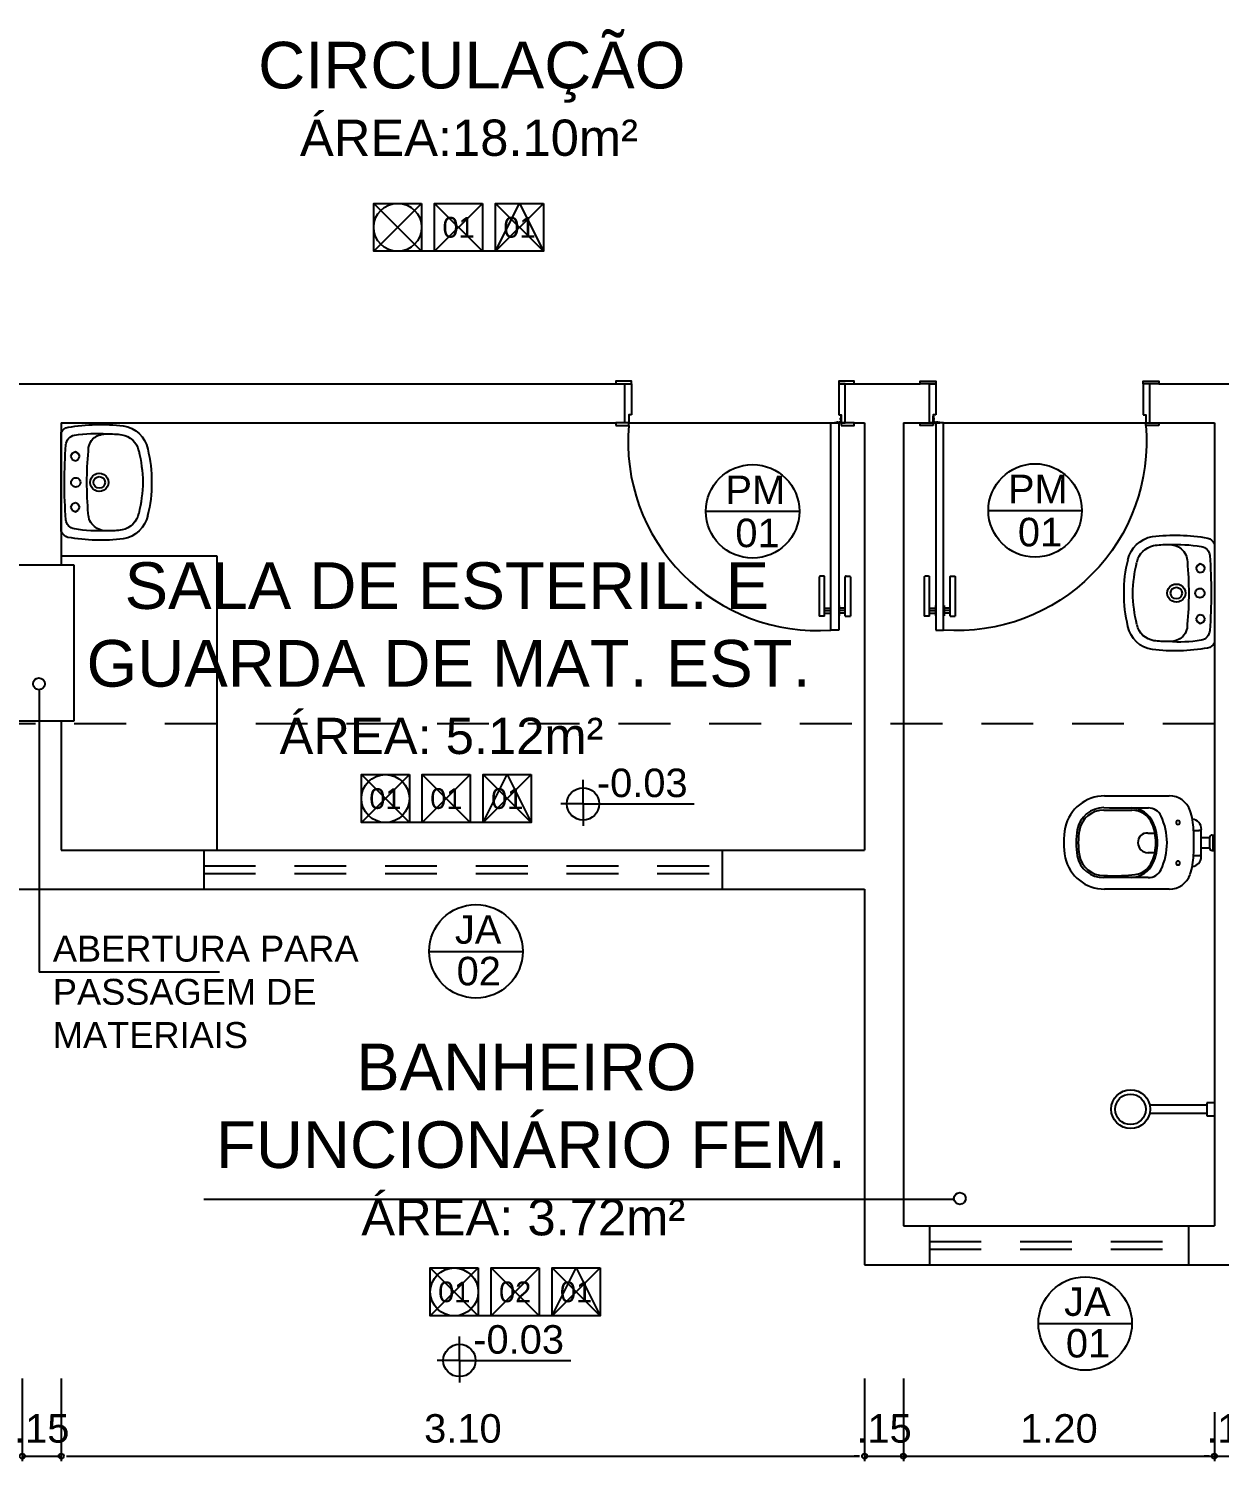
# Model space of a CAD drawing. Header units: millimetres. Extents: x 2125 to 3408, y 1171 to 1686.
# Drawn here: x 2454.11 to 2458.7, y 1525.01 to 1530.6 of the extents above; entities that cross this region are included whole.
import ezdxf
from ezdxf.enums import TextEntityAlignment as Align

# ---------------------------------------------------------------- set-up
doc = ezdxf.new("R2010")
doc.units = ezdxf.units.MM
doc.linetypes.add('CONTORNO_QUADRO_T', pattern=[0.35, 0.2, -0.15])
for name, color, linetype in [('at_Entity', 7, 'Continuous'), ('cotas', 7, 'Continuous'), ('ESQUADRIA', 3, 'Continuous'), ('ESQUADRIAS', 7, 'Continuous'), ('JANELA2', 1, 'Continuous'), ('Layout_Equipamentos', 7, 'Continuous'), ('linha de corte', 1, 'Continuous'), ('PAREDE', 4, 'Continuous'), ('soleira piso', 7, 'Continuous'), ('TEXTO01', 7, 'Continuous'), ('TEXTO02', 3, 'Continuous'), ('TEXTO03', 2, 'Continuous'), ('TEXTO_ESP_FORRO', 62, 'Continuous'), ('TEXTO_ESP_PAREDES', 10, 'Continuous'), ('TEXTO_ESP_PISO', 150, 'Continuous')]:
    doc.layers.add(name, color=color, linetype=linetype)
doc.styles.add('ARIAL', font='sanss___.ttf')
doc.styles.add('ROMANS', font='arial.ttf')
doc.styles.add('TEXTO1', font='swissko.ttf', dxfattribs={"width": 0.6, "height": 0.1})
doc.dimstyles.new('ESCALA75', dxfattribs={"dimtxt": 0.11, "dimasz": 0.02, "dimexe": 0.02, "dimexo": 0.04, "dimgap": 0.05, "dimtad": 1, "dimzin": 4, "dimdsep": 46, "dimtxsty": 'ROMANS', "dimblk1": 'PPC', "dimblk2": 'PPC', "dimsah": 1, "dimcen": 0.02, "dimclrd": 7, "dimclre": 7, "dimclrt": 3, "dimazin": 1, "dimtfac": 1, "dimtix": 1, "dimtmove": 0, "dimatfit": 3, "dimldrblk": 'PPC', "dimfxl": 0, "dimtolj": 1, "dimtzin": 12, "dimarcsym": 0})

# ---------------------------------------------------------------- blocks, each defined once
blk = doc.blocks.new('P80_02')
at = {"layer": 'ESQUADRIAS', "color": 2}
for p, q in [((0.025, 0.075), (0.025, 0.875)), ((0.025, 0.875), (0.055, 0.875)), ((0.055, 0.875), (0.055, 0.075)), ((0.055, 0.075), (0.025, 0.075))]:
    blk.add_line(p, q, dxfattribs=at)
at = {"layer": 'ESQUADRIAS', "color": 3, "linetype": 'Continuous'}
for p, q in [((-0.02, 0.6698), (-0.02, 0.8215)), ((0, 0.8215), (0, 0.6698)), ((0.023, 0.78), (0.023, 0.82)), ((0.057, 0.78), (0.057, 0.82)), ((0.08, 0.8215), (0.08, 0.6698)), ((0.1, 0.6698), (0.1, 0.8215)), ((-0.0035, 0.6668), (-0.0175, 0.6668)), ((0.0835, 0.6668), (0.0975, 0.6668))]:
    blk.add_line(p, q, dxfattribs=at)
at = {"layer": 'ESQUADRIAS', "color": 3}
for p, q in [((0, 0.8215), (-0.02, 0.8215)), ((0, 0.81), (0.023, 0.81)), ((0, 0.8), (0.023, 0.8)), ((0, 0.79), (0.023, 0.79)), ((0.023, 0.82), (0.025, 0.82)), ((0.057, 0.82), (0.055, 0.82)), ((0.08, 0.81), (0.057, 0.81)), ((0.08, 0.8), (0.057, 0.8)), ((0.08, 0.79), (0.057, 0.79)), ((0.08, 0.8215), (0.1, 0.8215)), ((0.023, 0.78), (0.025, 0.78)), ((0.057, 0.78), (0.055, 0.78))]:
    blk.add_line(p, q, dxfattribs=at)
at = {"layer": 'ESQUADRIAS'}
for p, q in [((0.0165, 0.0585), (0.0165, 0.0615)), ((0.0315, 0.0735), (0.0285, 0.0735))]:
    blk.add_line(p, q, dxfattribs=at)
at = {"layer": 'ESQUADRIAS', "color": 3}
for points in [[(0.015, 0.085), (-0.035, 0.085), (-0.035, 0.075), (0.015, 0.075)], [(0.885, 0.085), (0.835, 0.085), (0.835, 0.075), (0.885, 0.075)], [(0.025, -0.075), (0, -0.075), (-0.035, -0.075), (-0.035, -0.085), (0.025, -0.085)], [(0.885, -0.075), (0.825, -0.075), (0.825, -0.085), (0.885, -0.085)]]:
    blk.add_lwpolyline(points, close=True, dxfattribs=at)
at = {"layer": 'ESQUADRIAS', "color": 2}
for points in [[(0.025, 0.045), (0.015, 0.045), (0.015, 0.075), (0, 0.075), (0, -0.075), (0.025, -0.075)], [(0.825, 0.045), (0.835, 0.045), (0.835, 0.075), (0.85, 0.075), (0.85, -0.075), (0.825, -0.075)]]:
    blk.add_lwpolyline(points, close=True, dxfattribs=at)
at = {"layer": 'ESQUADRIAS', "color": 1}
for points in [[(0.016, 0.0705, -0.236068), (0.015, 0.0725), (0.015, 0.07), (0.015, 0.05), (0.016, 0.05)], [(0.0195, 0.074, 0.236068), (0.0175, 0.075), (0.02, 0.075), (0.04, 0.075), (0.04, 0.074)]]:
    blk.add_lwpolyline(points, format="xyb", close=True, dxfattribs=at)
at = {"layer": 'ESQUADRIAS'}
for points in [[(0.0173, 0.0625), (0.0165, 0.0615), (0.016, 0.0615)], [(0.0173, 0.0575), (0.0165, 0.0585), (0.016, 0.0585)], [(0.0173, 0.0596), (0.0175, 0.0596), (0.0175, 0.0575), (0.0173, 0.0575), (0.0173, 0.0625), (0.0175, 0.0625), (0.0175, 0.0604), (0.0173, 0.0604)], [(0.0275, 0.0727), (0.0285, 0.0735), (0.0285, 0.074)], [(0.0304, 0.0727), (0.0304, 0.0725), (0.0325, 0.0725), (0.0325, 0.0727), (0.0275, 0.0727), (0.0275, 0.0725), (0.0296, 0.0725), (0.0296, 0.0727)], [(0.0325, 0.0727), (0.0315, 0.0735), (0.0315, 0.074)]]:
    blk.add_lwpolyline(points, dxfattribs=at)
at = {"layer": 'ESQUADRIAS', "color": 1}
blk.add_circle((0.0175, 0.0725), 0.0025, dxfattribs=at)
at = {"layer": 'ESQUADRIAS'}
blk.add_arc((0.1085, 0.1477), 0.7292, 355.0636, 94.2065, dxfattribs=at)
at = {"layer": 'ESQUADRIAS', "color": 3, "linetype": 'Continuous'}
for centre, start, end in [((-0.017, 0.6698), 180, 260.5377), ((-0.003, 0.6698), 260.5377, 360), ((0.083, 0.6698), 180, 279.4623), ((0.097, 0.6698), 279.4623, 0)]:
    blk.add_arc(centre, 0.003, start, end, dxfattribs=at)
blk = doc.blocks.new('new block4')
at = {"layer": 'TEXTO01'}
h = blk.add_hatch(dxfattribs=at)
h.set_pattern_fill('ANGLE', color=256)
h.set_pattern_definition([(0, (-2260.456, -913.906), (0, 6.985), [5.08, -1.905]), (90, (-2260.456, -913.906), (-6.985, 4e-16), [5.08, -1.905])])
h.paths.add_polyline_path([(0, 0), (0, -0.0624, 0.414214), (0.0624, 0)])
h.paths.add_polyline_path([(0, 0), (0, 0.0624, 0.414214), (-0.0624, 0)])
for q in [(0, 0.093), (-0.0862, 0), (0.4292, 0), (0, -0.0852)]:
    blk.add_line((0, 0), q, dxfattribs=at)
blk.add_circle((0, 0), 0.0624, dxfattribs=at)
blk = doc.blocks.new('new block9')
at = {"layer": 'Layout_Equipamentos'}
for p, q in [((-0.0255, 0.3243), (-0.0255, 0.2943)), ((-0.0255, 0.2943), (0.0245, 0.2943)), ((-0.0165, 0.2943), (-0.0165, 0.0743)), ((0.0155, 0.2943), (0.0155, 0.0743)), ((0.0245, 0.2943), (0.0245, 0.3243))]:
    blk.add_line(p, q, dxfattribs=at)
for centre, radius in [((-0.0008, 0.001), 0.075), ((0, 0), 0.059)]:
    blk.add_circle(centre, radius, dxfattribs=at)
blk = doc.blocks.new('new block13')
at = {"layer": 'at_Entity', "color": 0}
for p, q in [((-0.0317, 0), (0.0317, 0)), ((0.0529, -0.0508), (-0.0529, -0.0508)), ((-0.0307, -0.0063), (0.0286, -0.0063)), ((-0.0212, -0.0508), (-0.0212, -0.019)), ((-0.0212, -0.019), (0.019, -0.019)), ((0.019, -0.0508), (0.019, -0.019)), ((-0.0487, -0.0804), (-0.0487, -0.0603)), ((0.0487, -0.0603), (0.0487, -0.0806)), ((-0.182, -0.4243), (-0.182, -0.1746)), ((0.1778, -0.1746), (0.1778, -0.4243)), ((-0.0386, -0.2575), (-0.0386, -0.23)), ((0.0376, -0.2302), (0.0376, -0.2575))]:
    blk.add_line(p, q, dxfattribs=at)
for centre, radius, start, end in [((-0.054, -0.0898), 0.0391, 88.4183, 173.4493), ((-0.0391, -0.0603), 0.00952, 90, 180), ((-0.0212, -0.0095), 0.00952, 180, 270), ((0.019, -0.0095), 0.00952, 270, 0), ((0.0391, -0.0603), 0.00952, 360, 90), ((0.052, -0.0896), 0.0388, 5.5755, 88.6298), ((-0.0972, -0.1743), 0.0848, 109.0789, 180.1997), ((-0.0434, -0.329), 0.2486, 92.0489, 109.145), ((-0.0024, -1.4753), 1.3956, 87.9511, 92.0489), ((0.0393, -0.3283), 0.2479, 70.8427, 88.1091), ((0.093, -0.1743), 0.0848, 359.8003, 70.9211), ((-0.0794, -0.1407), 0.00741, 90, 180), ((-0.0794, -0.1407), 0.00741, 180, 270), ((-0.0794, -0.1407), 0.00741, 360, 90), ((-0.0794, -0.1407), 0.00741, 270, 0), ((0.0772, -0.1407), 0.00741, 90, 180), ((0.0772, -0.1407), 0.00741, 180, 270), ((0.0772, -0.1407), 0.00741, 360, 90), ((0.0772, -0.1407), 0.00741, 270, 0), ((-0.0815, -0.255), 0.054, 114.961, 180.9064), ((-0.0011, -0.4276), 0.2444, 90, 114.9606), ((-0.0048, -0.3879), 0.1679, 88.7182, 116.1404), ((0.0027, -0.3879), 0.1679, 63.8614, 91.28), ((-0.001, -0.4276), 0.2444, 65.0391, 90.0003), ((0.0794, -0.255), 0.054, 359.0936, 65.039), ((-8.9781, -0.2835), 8.8426, 359.07167, 0.18792), ((-0.0408, -0.3242), 0.0949, 113.5727, 176.7329), ((-0.0434, -0.3185), 0.0836, 110.863, 180.2362), ((-0.0115, -0.383), 0.1554, 100.3133, 113.389), ((-0.0011, -0.4264), 0.2, 90, 101.0171), ((-0.003, -0.2599), 0.0357, 176.0445, 272.3446), ((-0.0016, -0.2564), 0.0391, 270.0027, 0), ((-0.0011, -0.4264), 0.1999, 78.9807, 90.0022), ((0.021, -0.3344), 0.1055, 63.0017, 81.1951), ((0.0391, -0.3185), 0.0836, 359.7638, 69.1369), ((0.0398, -0.3228), 0.0932, 2.4426, 66.7336), ((9.2796, -0.3417), 9.1467, 179.46215, 180.53334), ((-5.7851, -0.3984), 5.6587, 359.7103, 0.8057), ((-0.525, -0.3855), 0.6512, 356.3513, 5.878), ((-0.0265, -0.4243), 0.1555, 180.0055, 257.2943), ((-0.0313, -0.426), 0.1054, 180.4233, 258.8896), ((-0.0333, -0.4294), 0.0932, 178.5002, 259.6559), ((0.0307, -0.4285), 0.0942, 280.5689, 0.9284), ((0.0307, -0.4285), 0.1026, 280.5688, 0.9284), ((0.0222, -0.4243), 0.1555, 282.7128, 359.9983), ((-0.001, -0.2579), 0.2762, 259.4366, 269.9996), ((-0.0014, -0.2601), 0.2655, 259.4366, 270.0028), ((-0.0021, -0.2455), 0.2801, 270.136, 280.2849), ((-0.0011, -0.2581), 0.2759, 270, 280.577), ((-0.0021, -0.2899), 0.292, 258.435, 281.5683)]:
    blk.add_arc(centre, radius, start, end, dxfattribs=at)
at = {"layer": 'Layout_Equipamentos'}
for p, q in [((-0.0307, -0.0095), (-0.0307, 0)), ((0.0286, -0.0095), (0.0286, 0))]:
    blk.add_line(p, q, dxfattribs=at)
blk = doc.blocks.new('new block12')
at = {"layer": 'at_Entity', "color": 0}
for p, q in [((-0.1143, 0.055), (-0.1079, 0.0656)), ((-0.1079, 0.0656), (-0.0973, 0.0719)), ((-0.0973, 0.0719), (-0.0846, 0.0656)), ((-0.0846, 0.0656), (-0.0804, 0.055)), ((0.0825, 0.055), (0.0868, 0.0656)), ((0.0868, 0.0656), (0.0995, 0.0719)), ((0.0995, 0.0719), (0.11, 0.0656)), ((0.11, 0.0656), (0.1164, 0.055)), ((-0.1904, 0), (0, 0)), ((-0.1079, 0.0423), (-0.1143, 0.055)), ((-0.0973, 0.036), (-0.1079, 0.0423)), ((-0.0846, 0.0423), (-0.0973, 0.036)), ((-0.0804, 0.055), (-0.0846, 0.0423)), ((-0.0635, 0), (0.1248, 0)), ((0, 0), (0.1926, 0)), ((0.0868, 0.0423), (0.0825, 0.055)), ((0.0995, 0.036), (0.0868, 0.0423)), ((0.11, 0.0423), (0.0995, 0.036)), ((0.1164, 0.055), (0.11, 0.0423))]:
    blk.add_line(p, q, dxfattribs=at)
for centre, radius, start, end in [((-0.0119, -0.1249), 0.4735, 88.698, 104.4219), ((0.0099, -0.1255), 0.4741, 75.6368, 91.3415), ((-0.1037, 0.2192), 0.1175, 102.514, 169.9443), ((-0.1021, 0.2163), 0.0847, 102.9461, 167.2809), ((0.0138, -0.2613), 0.5766, 91.3524, 103.5038), ((-0.0133, -0.2572), 0.5725, 76.4579, 88.6966), ((0.1052, 0.222), 0.0784, 8.4194, 78.3837), ((0.1075, 0.2249), 0.1107, 7.7196, 79.5925), ((0.5296, 0.1532), 0.7539, 173.4134, 189.6929), ((0.1228, 0.188), 0.311, 171.3221, 181.8265), ((-0.1329, 0.1882), 0.3189, 357.9946, 8.1696), ((-0.5309, 0.1535), 0.7531, 350.2791, 6.5765), ((0.4249, 0.1494), 0.6136, 177.3231, 189.2415), ((-0.1166, 0.1739), 0.0716, 176.6025, 219.5997), ((-0.0011, 0.1471), 0.0349, 90, 149.9929), ((-0.0011, 0.1471), 0.0222, 90, 180), ((-0.0011, 0.1471), 0.0349, 29.9968, 89.9993), ((-0.0011, 0.1471), 0.0222, 360, 90), ((0.1078, 0.1732), 0.0781, 324.6525, 2.8394), ((-0.2623, 0.1317), 0.4504, 349.782, 5.7972), ((-0.1209, 0.1714), 0.0667, 220.3438, 269.4487), ((-0.0011, 0.1471), 0.0349, 150.0032, 209.9968), ((-0.0011, 0.1471), 0.0349, 209.9968, 269.9993), ((-0.0011, 0.1471), 0.0222, 180, 270), ((-0.0011, 0.1471), 0.0222, 270.0097, 360), ((-0.0011, 0.1471), 0.0349, 270, 329.9929), ((-0.0011, 0.1471), 0.0349, 330.0032, 29.9968), ((0.1226, 0.1679), 0.0631, 266.7732, 320.7547), ((0.0021, 1.5743), 1.4748, 265.1896, 269.9391), ((-0.0011, 0.0561), 0.018, 150.0128, 209.9872), ((-0.0011, 0.0561), 0.018, 90, 150.0398), ((-0.001, 0.0561), 0.018, 30.0191, 90.0367), ((-0.001, 1.4521), 1.3526, 270.0208, 275.0951), ((-0.0011, 0.0561), 0.018, 330.0128, 29.9872), ((-0.1647, 0.0446), 0.0522, 200.5417, 238.93), ((-0.1427, 0.0567), 0.0385, 188.7558, 265.6127), ((-0.0074, 1.7284), 1.7156, 265.3753, 270.2103), ((-0.0011, 0.0561), 0.018, 210.0191, 270.0367), ((-0.0011, 0.0561), 0.018, 270, 330.0398), ((-0.0011, 1.8918), 1.879, 270, 274.4144), ((0.1414, 0.0585), 0.0402, 273.114, 350.3928), ((0.1736, 0.034), 0.0386, 297.8673, 348.5693)]:
    blk.add_arc(centre, radius, start, end, dxfattribs=at)
blk = doc.blocks.new('Esp_Pis_Par_For_Esc100')
at = {"layer": 'DEFPOINTS'}
for p, q in [((0, 0.37), (0.37, 0)), ((0.37, 0.37), (0, 0)), ((0.47, 0.37), (0.84, 0)), ((0.84, 0.37), (0.47, 0)), ((0.94, 0.37), (1.31, 0)), ((1.31, 0.37), (0.94, 0)), ((0.47, 0), (0.37, 0)), ((0.94, 0), (0.84, 0))]:
    blk.add_line(p, q, dxfattribs=at)
for points in [[(0.37, 0.37), (0.37, 0), (0, 0), (0, 0.37)], [(1.31, 0.37), (1.31, 0), (0.94, 0), (0.94, 0.37)]]:
    blk.add_lwpolyline(points, close=True, dxfattribs=at)
at = {"layer": 'TEXTO_ESP_FORRO'}
blk.add_lwpolyline([(0.94, 0), (1.125, 0.37), (1.31, 0)], close=True, dxfattribs=at)
at = {"layer": 'TEXTO_ESP_PAREDES'}
blk.add_lwpolyline([(0.84, 0.37), (0.84, 0), (0.47, 0), (0.47, 0.37)], close=True, dxfattribs=at)
at = {"layer": 'TEXTO_ESP_PISO'}
blk.add_circle((0.185, 0.185), 0.185, dxfattribs=at)
at = {"layer": 'TEXTO_ESP_FORRO', "color": 3, "linetype": 'ByBlock', "style": 'ARIAL', "text_generation_flag": 6}
blk.add_attdef('FOR', text='', height=0.16, rotation=180, dxfattribs=at).set_placement((1.125, 0.185), align=Align.MIDDLE_CENTER)
at = {"layer": 'TEXTO_ESP_PAREDES', "color": 3, "linetype": 'ByBlock', "ltscale": 0.0001, "style": 'ARIAL', "text_generation_flag": 6}
blk.add_attdef('PAR', text='', height=0.16, rotation=180, dxfattribs=at).set_placement((0.655, 0.185), align=Align.MIDDLE_CENTER)
at = {"layer": 'TEXTO_ESP_PISO', "color": 3, "linetype": 'ByBlock', "style": 'ARIAL', "text_generation_flag": 6}
blk.add_attdef('PIS', text='', height=0.16, rotation=180, dxfattribs=at).set_placement((0.185, 0.185), align=Align.MIDDLE_CENTER)
blk = doc.blocks.new('PPC')
at = {"color": 2}
blk.add_circle((0, 0), 0.5, dxfattribs=at)
blk = doc.blocks.new('*D127')
at = {"layer": 'cotas', "color": 7, "lineweight": -2, "transparency": 16777216}
for p, q in [((2454.0837, 1525.3924), (2454.0837, 1525.0724)), ((2454.2337, 1525.3924), (2454.2337, 1525.0724)), ((2454.0637, 1525.0924), (2454.0437, 1525.0924)), ((2454.0837, 1525.0924), (2454.2337, 1525.0924)), ((2454.2537, 1525.0924), (2454.2737, 1525.0924))]:
    blk.add_line(p, q, dxfattribs=at)
at = {"layer": 'DEFPOINTS', "color": 0, "transparency": 16777216}
for p in [(2454.0837, 1525.6423), (2454.2337, 1525.6423), (2454.2337, 1525.0924)]:
    blk.add_point(p, dxfattribs=at)
at = {"layer": 'cotas', "color": 7, "lineweight": -2, "transparency": 16777216, "xscale": 0.02, "yscale": 0.02, "zscale": 0.02}
blk.add_blockref('PPC', (2454.0837, 1525.0924), dxfattribs=at)
at = {"layer": 'cotas', "color": 7, "lineweight": -2, "transparency": 16777216, "xscale": 0.02, "yscale": 0.02, "zscale": 0.02, "rotation": 180}
blk.add_blockref('PPC', (2454.2337, 1525.0924), dxfattribs=at)
at = {"layer": 'cotas', "color": 3, "transparency": 16777216, "insert": (2454.1587, 1525.1986), "char_height": 0.11, "attachment_point": 5, "style": 'ROMANS'}
blk.add_mtext('\\A1;.15', dxfattribs=at)
blk = doc.blocks.new('*D128')
at = {"layer": 'cotas', "color": 7, "lineweight": -2, "transparency": 16777216}
for p, q in [((2454.2337, 1525.3924), (2454.2337, 1525.0724)), ((2457.3337, 1525.3924), (2457.3337, 1525.0724)), ((2454.2537, 1525.0924), (2457.3137, 1525.0924))]:
    blk.add_line(p, q, dxfattribs=at)
at = {"layer": 'DEFPOINTS', "color": 0, "transparency": 16777216}
for p in [(2454.2337, 1525.6423), (2457.3337, 1525.4923), (2457.3337, 1525.0924)]:
    blk.add_point(p, dxfattribs=at)
at = {"layer": 'cotas', "color": 7, "lineweight": -2, "transparency": 16777216, "xscale": 0.02, "yscale": 0.02, "zscale": 0.02, "rotation": 180}
blk.add_blockref('PPC', (2454.2337, 1525.0924), dxfattribs=at)
at = {"layer": 'cotas', "color": 7, "lineweight": -2, "transparency": 16777216, "xscale": 0.02, "yscale": 0.02, "zscale": 0.02}
blk.add_blockref('PPC', (2457.3337, 1525.0924), dxfattribs=at)
at = {"layer": 'cotas', "color": 3, "transparency": 16777216, "insert": (2455.7837, 1525.1986), "char_height": 0.11, "attachment_point": 5, "style": 'ROMANS'}
blk.add_mtext('\\A1;3.10', dxfattribs=at)
blk = doc.blocks.new('*D129')
at = {"layer": 'cotas', "color": 7, "lineweight": -2, "transparency": 16777216}
for p, q in [((2457.3337, 1525.3924), (2457.3337, 1525.0724)), ((2457.4837, 1525.3924), (2457.4837, 1525.0724)), ((2457.3137, 1525.0924), (2457.2937, 1525.0924)), ((2457.3337, 1525.0924), (2457.4837, 1525.0924)), ((2457.5037, 1525.0924), (2457.5237, 1525.0924))]:
    blk.add_line(p, q, dxfattribs=at)
at = {"layer": 'DEFPOINTS', "color": 0, "transparency": 16777216}
for p in [(2457.3337, 1525.4923), (2457.4837, 1525.5085), (2457.4837, 1525.0924)]:
    blk.add_point(p, dxfattribs=at)
at = {"layer": 'cotas', "color": 7, "lineweight": -2, "transparency": 16777216, "xscale": 0.02, "yscale": 0.02, "zscale": 0.02}
blk.add_blockref('PPC', (2457.3337, 1525.0924), dxfattribs=at)
at = {"layer": 'cotas', "color": 7, "lineweight": -2, "transparency": 16777216, "xscale": 0.02, "yscale": 0.02, "zscale": 0.02, "rotation": 180}
blk.add_blockref('PPC', (2457.4837, 1525.0924), dxfattribs=at)
at = {"layer": 'cotas', "color": 3, "transparency": 16777216, "insert": (2457.4087, 1525.1986), "char_height": 0.11, "attachment_point": 5, "style": 'ROMANS'}
blk.add_mtext('\\A1;.15', dxfattribs=at)
blk = doc.blocks.new('*D130')
at = {"layer": 'cotas', "color": 7, "lineweight": -2, "transparency": 16777216}
for p, q in [((2457.4837, 1525.3924), (2457.4837, 1525.0724)), ((2458.6837, 1525.2617), (2458.6837, 1525.0724)), ((2457.5037, 1525.0924), (2458.6637, 1525.0924))]:
    blk.add_line(p, q, dxfattribs=at)
at = {"layer": 'DEFPOINTS', "color": 0, "transparency": 16777216}
for p in [(2457.4837, 1525.5085), (2458.6837, 1525.3017), (2458.6837, 1525.0924)]:
    blk.add_point(p, dxfattribs=at)
at = {"layer": 'cotas', "color": 7, "lineweight": -2, "transparency": 16777216, "xscale": 0.02, "yscale": 0.02, "zscale": 0.02, "rotation": 180}
blk.add_blockref('PPC', (2457.4837, 1525.0924), dxfattribs=at)
at = {"layer": 'cotas', "color": 7, "lineweight": -2, "transparency": 16777216, "xscale": 0.02, "yscale": 0.02, "zscale": 0.02}
blk.add_blockref('PPC', (2458.6837, 1525.0924), dxfattribs=at)
at = {"layer": 'cotas', "color": 3, "transparency": 16777216, "insert": (2458.0837, 1525.1986), "char_height": 0.11, "attachment_point": 5, "style": 'ROMANS'}
blk.add_mtext('\\A1;1.20', dxfattribs=at)
blk = doc.blocks.new('*D131')
at = {"layer": 'cotas', "color": 7, "lineweight": -2, "transparency": 16777216}
for p, q in [((2458.6837, 1525.2617), (2458.6837, 1525.0724)), ((2458.8337, 1525.2556), (2458.8337, 1525.0724)), ((2458.6637, 1525.0924), (2458.6437, 1525.0924)), ((2458.6837, 1525.0924), (2458.8337, 1525.0924)), ((2458.8537, 1525.0924), (2458.8737, 1525.0924))]:
    blk.add_line(p, q, dxfattribs=at)
at = {"layer": 'DEFPOINTS', "color": 0, "transparency": 16777216}
for p in [(2458.6837, 1525.3017), (2458.8337, 1525.2956), (2458.8337, 1525.0924)]:
    blk.add_point(p, dxfattribs=at)
at = {"layer": 'cotas', "color": 7, "lineweight": -2, "transparency": 16777216, "xscale": 0.02, "yscale": 0.02, "zscale": 0.02}
blk.add_blockref('PPC', (2458.6837, 1525.0924), dxfattribs=at)
at = {"layer": 'cotas', "color": 7, "lineweight": -2, "transparency": 16777216, "xscale": 0.02, "yscale": 0.02, "zscale": 0.02, "rotation": 180}
blk.add_blockref('PPC', (2458.8337, 1525.0924), dxfattribs=at)
at = {"layer": 'cotas', "color": 3, "transparency": 16777216, "insert": (2458.7587, 1525.1986), "char_height": 0.11, "attachment_point": 5, "style": 'ROMANS'}
blk.add_mtext('\\A1;.15', dxfattribs=at)
blk = doc.blocks.new('*D275')
at = {"layer": 'cotas', "color": 7, "lineweight": -2, "transparency": 16777216}
for p, q in [((2448.1654, 1525.831), (2447.8454, 1525.831)), ((2447.8654, 1519.7126), (2447.8654, 1525.811)), ((2448.1654, 1519.6926), (2447.8454, 1519.6926))]:
    blk.add_line(p, q, dxfattribs=at)
at = {"layer": 'DEFPOINTS', "color": 0, "transparency": 16777216}
for p in [(2447.8654, 1525.831), (2461.5628, 1525.831), (2448.2337, 1519.6926)]:
    blk.add_point(p, dxfattribs=at)
at = {"layer": 'cotas', "color": 7, "lineweight": -2, "transparency": 16777216, "xscale": 0.02, "yscale": 0.02, "zscale": 0.02}
for p, rotation in [((2447.8654, 1525.831), 90), ((2447.8654, 1519.6926), 270)]:
    blk.add_blockref('PPC', p, dxfattribs=dict(at, rotation=rotation))
at = {"layer": 'cotas', "color": 3, "transparency": 16777216, "insert": (2447.7592, 1522.7618), "char_height": 0.11, "attachment_point": 5, "rotation": 90, "style": 'ROMANS'}
blk.add_mtext('\\A1;6.14', dxfattribs=at)

msp = doc.modelspace()

# ---------------------------------------------------------------- hatches: boundary and pattern name
at = {"layer": 'TEXTO01'}
h = msp.add_hatch(dxfattribs=at)
h.set_pattern_fill('ANGLE', color=256)
h.set_pattern_definition([(0, (168.9905, 645.468), (0, 6.985), [5.08, -1.905]), (90, (168.9905, 645.468), (-6.985, 4e-16), [5.08, -1.905])])
h.paths.add_polyline_path([(2454.1708, 1528.0735, 1), (2454.1252, 1528.0735, 1)])
h = msp.add_hatch(dxfattribs=at)
h.set_pattern_fill('ANGLE', color=256)
h.set_pattern_definition([(0, (172.544, 643.4815), (0, 6.985), [5.08, -1.905]), (90, (172.544, 643.4815), (-6.985, 4e-16), [5.08, -1.905])])
h.paths.add_polyline_path([(2457.724, 1526.087, 1), (2457.6784, 1526.087, 1)])

# ---------------------------------------------------------------- linework, layer by layer
for p in [(2454.1484, 1528.0506), (2454.8441, 1526.9599)]:
    msp.add_line(p, (2454.1484, 1526.9599))
at = {"layer": 'cotas'}
msp.add_line((2457.4837, 1525.0923), (2458.6837, 1525.0923), dxfattribs=at)
at = {"layer": 'ESQUADRIA', "linetype": 'CONTORNO_QUADRO_T'}
for p, q in [((2454.7837, 1527.371), (2456.7837, 1527.371)), ((2454.7837, 1527.341), (2456.7837, 1527.341)), ((2457.5837, 1525.921), (2458.5837, 1525.921)), ((2457.5837, 1525.891), (2458.5837, 1525.891))]:
    msp.add_line(p, q, dxfattribs=at)
at = {"layer": 'JANELA2'}
for p, q in [((2454.7837, 1527.431), (2454.7837, 1527.281)), ((2456.7837, 1527.431), (2456.7837, 1527.281)), ((2457.5837, 1525.981), (2457.5837, 1525.831)), ((2458.5837, 1525.981), (2458.5837, 1525.831))]:
    msp.add_line(p, q, dxfattribs=at)
at = {"layer": 'Layout_Equipamentos'}
for p, q in [((2454.2337, 1528.5674), (2454.8337, 1528.5674)), ((2454.8337, 1528.5674), (2454.8337, 1527.431)), ((2458.6837, 1526.881), (2458.6837, 1525.981))]:
    msp.add_line(p, q, dxfattribs=at)
at = {"layer": 'linha de corte', "linetype": 'CONTORNO_QUADRO_T'}
msp.add_line((2462.8842, 1527.9186), (2411.6717, 1527.9186), dxfattribs=at)
at = {"layer": 'PAREDE'}
for p, q in [((2451.9687, 1529.231), (2456.3737, 1529.231)), ((2457.2937, 1529.231), (2457.5487, 1529.231)), ((2458.4687, 1529.231), (2459.0487, 1529.231)), ((2454.2337, 1529.081), (2456.3737, 1529.081)), ((2457.2937, 1529.081), (2457.3337, 1529.081)), ((2457.4837, 1529.081), (2457.5487, 1529.081)), ((2458.4187, 1529.081), (2458.4337, 1529.081)), ((2458.4687, 1529.081), (2458.6837, 1529.081)), ((2454.2337, 1527.431), (2457.3337, 1527.431)), ((2448.3837, 1527.281), (2457.3337, 1527.281)), ((2457.4837, 1525.981), (2458.6837, 1525.981)), ((2457.3337, 1525.831), (2460.1837, 1525.831))]:
    msp.add_line(p, q, dxfattribs=at)
at = {"layer": 'PAREDE', "linetype": 'Continuous'}
for p, q in [((2454.2337, 1529.081), (2454.2337, 1528.531)), ((2457.3337, 1529.081), (2457.3337, 1527.431)), ((2457.4837, 1529.081), (2457.4837, 1525.981)), ((2458.6837, 1529.081), (2458.6837, 1525.981)), ((2454.2337, 1527.931), (2454.2337, 1527.431)), ((2457.3337, 1527.281), (2457.3337, 1525.831))]:
    msp.add_line(p, q, dxfattribs=at)
at = {"layer": 'soleira piso'}
for p, q in [((2456.4237, 1529.081), (2457.2037, 1529.081)), ((2457.6387, 1529.081), (2458.4187, 1529.081))]:
    msp.add_line(p, q, dxfattribs=at)
at = {"layer": 'TEXTO01'}
for p, q in [((2456.7212, 1528.7392), (2457.0819, 1528.7392)), ((2457.8112, 1528.7425), (2458.172, 1528.7425)), ((2454.2837, 1528.531), (2454.0337, 1528.531)), ((2454.2837, 1527.931), (2454.2837, 1528.531)), ((2454.0337, 1527.931), (2454.2837, 1527.931)), ((2455.6536, 1527.0407), (2456.0143, 1527.0407)), ((2454.7836, 1526.0848), (2457.6785, 1526.0848)), ((2458.0043, 1525.6043), (2458.3651, 1525.6043))]:
    msp.add_line(p, q, dxfattribs=at)
for centre, radius in [((2456.9015, 1528.7392), 0.1804), ((2457.9916, 1528.7425), 0.1804), ((2454.148, 1528.0735), 0.0228), ((2455.834, 1527.0407), 0.1804), ((2457.7012, 1526.087), 0.0228), ((2458.1847, 1525.6043), 0.1804)]:
    msp.add_circle(centre, radius, dxfattribs=at)

# ---------------------------------------------------------------- block references
ref = msp.add_blockref('Esp_Pis_Par_For_Esc100', (2455.4396, 1529.7429), dxfattribs=dict(xscale=0.5, yscale=0.5, zscale=0.5))
ref.add_attrib('PAR', '01', dxfattribs={"layer": 'TEXTO_ESP_PAREDES', "color": 3, "linetype": 'ByBlock', "ltscale": 0.0001, "height": 0.08, "rotation": 180, "style": 'ARIAL', "text_generation_flag": 6}).set_placement((2455.7671, 1529.8354), align=Align.MIDDLE_CENTER)
ref.add_attrib('FOR', '01', dxfattribs={"layer": 'TEXTO_ESP_FORRO', "color": 3, "linetype": 'ByBlock', "height": 0.08, "rotation": 180, "style": 'ARIAL', "text_generation_flag": 6}).set_placement((2456.0021, 1529.8354), align=Align.MIDDLE_CENTER)
at = {"layer": 'ESQUADRIAS', "rotation": 180}
msp.add_blockref('P80_02', (2457.2587, 1529.156), dxfattribs=at)
at = {"layer": 'ESQUADRIAS', "xscale": -1, "rotation": 180}
msp.add_blockref('P80_02', (2457.5837, 1529.156), dxfattribs=at)
at = {"layer": 'Layout_Equipamentos', "xscale": -1}
for p, rotation in [((2454.2337, 1528.852), 270), ((2458.6837, 1528.4226), 90)]:
    msp.add_blockref('new block12', p, dxfattribs=dict(at, rotation=rotation))
at = {"layer": 'Layout_Equipamentos', "rotation": 270}
for name, p in [('new block13', (2458.6837, 1527.4587)), ('new block9', (2458.3594, 1526.431))]:
    msp.add_blockref(name, p, dxfattribs=at)
at = {"layer": 'TEXTO01'}
for p in [(2456.2474, 1527.6098), (2455.7704, 1525.4616)]:
    msp.add_blockref('new block4', p, dxfattribs=at)
at = {"layer": 'TEXTO02', "xscale": 0.5, "yscale": 0.5, "zscale": 0.5}
for p, values in [((2455.3922, 1527.5379), {'PIS': '01', 'PAR': '01', 'FOR': '01'}), ((2455.6579, 1525.6339), {'PIS': '01', 'PAR': '02', 'FOR': '01'})]:
    msp.add_blockref('Esp_Pis_Par_For_Esc100', p, dxfattribs=at).add_auto_attribs(values)

# ---------------------------------------------------------------- texts
at = {"layer": 'cotas', "ltscale": 0.0001, "char_height": 0.11, "width": 0.503613, "attachment_point": 1, "style": 'TEXTO1'}
for insert in [(2456.2136, 1527.7461), (2455.7366, 1525.5979)]:
    msp.add_mtext('\\pi0.08703;{\\fSansSerif|b0|i0|c2|p2;\\W1;-0.03}', dxfattribs=dict(at, insert=insert))
at = {"layer": 'TEXTO01', "ltscale": 0.0001, "char_height": 0.11, "width": 0.330365, "attachment_point": 1, "style": 'TEXTO1'}
for s, insert in [('{\\fSansSerif|b0|i0|c2|p2;\\W1;PM}', (2456.7968, 1528.8771)), ('{\\fSansSerif|b0|i0|c2|p2;\\W1;PM}', (2457.8869, 1528.8805)), ('{\\fSansSerif|b0|i0|c2|p2;\\W1;01}', (2456.835, 1528.7108)), ('{\\fSansSerif|b0|i0|c2|p2;\\W1;01}', (2457.9251, 1528.7141)), ('{\\fSansSerif|b0|i0|c2|p2;\\W1;JA}', (2455.7528, 1527.1802)), ('{\\fSansSerif|b0|i0|c2|p2;\\W1;02}', (2455.7596, 1527.0196)), ('{\\fSansSerif|b0|i0|c2|p2;\\W1;JA}', (2458.1036, 1525.7438)), ('{\\fSansSerif|b0|i0|c2|p2;\\W1;01}', (2458.1103, 1525.5832))]:
    msp.add_mtext(s, dxfattribs=dict(at, insert=insert))
at = {"layer": 'TEXTO03', "ltscale": 0.0001, "attachment_point": 1, "style": 'TEXTO1'}
for s, insert, char_height, width in [('\\pi-0.0659;{\\fSansSerif|b0|i0|c2|p2;\\H1.5x;\\W1;\\C2;CIRCULAÇÃO\\P\\pi0.095437;\\H0.77777x;\\C3;ÁREA:18.10m²}', (2455.0596, 1530.5513), 0.12, 1.466226), ('\\pi0.58764;{\\fSansSerif|b0|i0|c2|p2;\\H1.5x;\\W1;\\C2;SALA DE ESTERIL. E\\P\\pi0.44072;GUARDA DE MAT. EST.\\P\\pi1.1854;\\H0.77777x;\\C3;ÁREA: 5.12m²}', (2453.8909, 1528.5425), 0.12, 3.592802), ('{\\fSansSerif|b0|i0|c2|p2;\\W1;\\C0;ABERTURA PARA \\PPASSAGEM DE \\PMATERIAIS}', (2454.2016, 1527.1012), 0.1, 2.067309), ('\\pi1.1658;{\\fSansSerif|b0|i0|c2|p2;\\H1.5x;\\W1;\\C2;BANHEIRO \\P\\pi0.6248;FUNCIONÁRIO FEM.\\P\\pi1.1854;\\H0.77777x;\\C3;ÁREA: 3.72m²}', (2454.2063, 1526.6847), 0.12, 3.592802)]:
    msp.add_mtext(s, dxfattribs=dict(at, insert=insert, char_height=char_height, width=width))

# ---------------------------------------------------------------- dimensions: what is measured, and where the dimension line sits
at = {"layer": 'cotas'}
dim = msp.add_linear_dim(base=(2447.8654, 1525.831), p1=(2448.2337, 1519.6926), p2=(2461.5628, 1525.831), angle=90, dimstyle='ESCALA75', override={"dimtmove": 1}, dxfattribs=at)
dim.commit()
dim.dimension.update_dxf_attribs({"geometry": '*D275', "text_midpoint": (2447.7592, 1522.7618)})
for base, p1, p2, picture, middle in [((2454.2337, 1525.0924), (2454.0837, 1525.6423), (2454.2337, 1525.6423), '*D127', (2454.1587, 1525.1986)), ((2457.3337, 1525.0924), (2454.2337, 1525.6423), (2457.3337, 1525.4923), '*D128', (2455.7837, 1525.1986)), ((2457.4837, 1525.0924), (2457.3337, 1525.4923), (2457.4837, 1525.5085), '*D129', (2457.4087, 1525.1986)), ((2458.6837, 1525.0924), (2457.4837, 1525.5085), (2458.6837, 1525.3017), '*D130', (2458.0837, 1525.1986)), ((2458.8337, 1525.0924), (2458.6837, 1525.3017), (2458.8337, 1525.2956), '*D131', (2458.7587, 1525.1986))]:
    dim = msp.add_linear_dim(base=base, p1=p1, p2=p2, dimstyle='ESCALA75', override={"dimtmove": 1}, dxfattribs=at)
    dim.commit()
    dim.dimension.update_dxf_attribs({"geometry": picture, "text_midpoint": middle})

doc.saveas('drawing.dxf')
